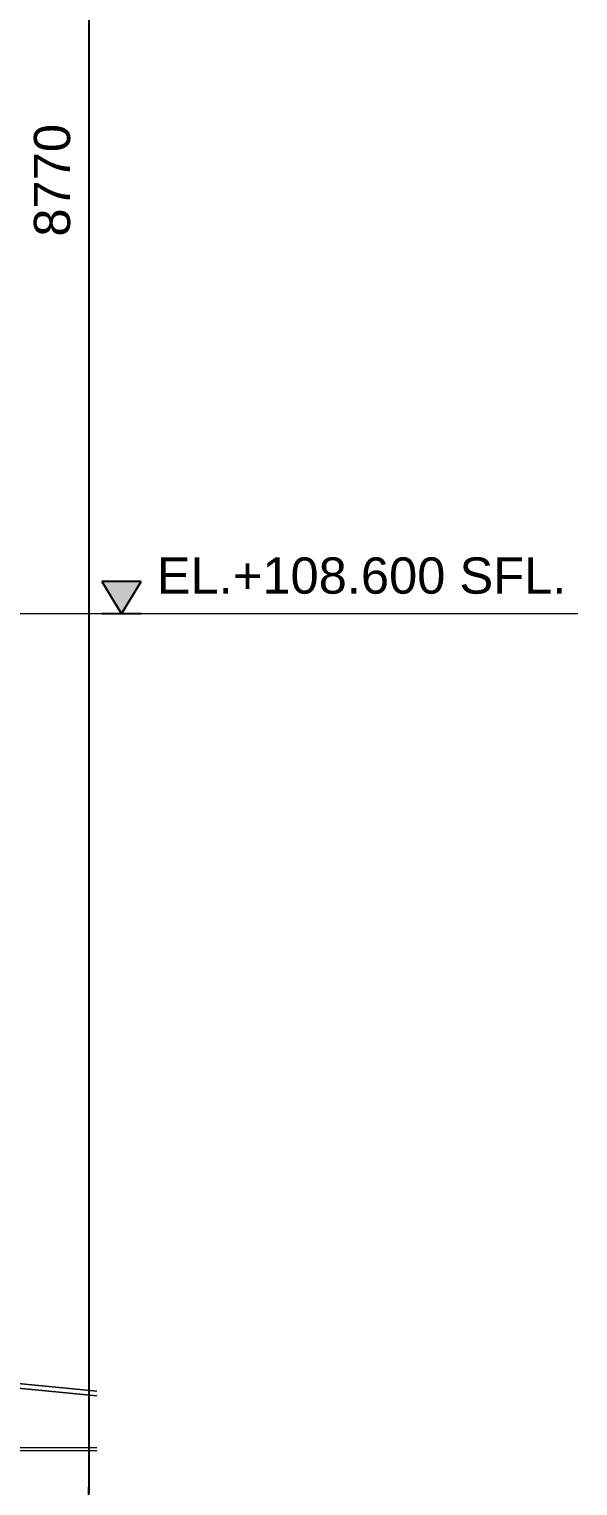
# Model space of a CAD drawing. Header units: millimetres. Extents: x 652937 to 1670132, y 1473552 to 2851037.
# Drawn here: x 663477.165 to 663478.981, y 1524559.302 to 1524564.123 of the extents above; entities that cross this region are included whole.
import ezdxf
from ezdxf.enums import TextEntityAlignment as Align

# ---------------------------------------------------------------- set-up
doc = ezdxf.new("R2010")
doc.units = ezdxf.units.MM
for name, pattern in [('Grid Line', [22.225, 12.7, -3.175, 3.175, -3.175]), ('XKITLINE00', [0]), ('XKITLINE02', [4, 2, -2])]:
    doc.linetypes.add(name, pattern=pattern)
doc.layers.get('Defpoints').update_dxf_attribs({"color": 255})
doc.layers.add('DIM', color=1, linetype='Continuous')
doc.layers.add('S-DIM', color=7, linetype='Continuous')
doc.layers.add('Part', color=2, linetype='Continuous', lineweight=0)
doc.layers.add('Z-230-A_LEVEL', color=1, linetype='Continuous', lineweight=9)
doc.styles.add('ANGSANA', font='angsana.shx', dxfattribs={"width": 0.9})
doc.styles.add('Arial', font='arial.ttf')
doc.dimstyles.new('Dim 40 - End', dxfattribs={"dimscale": 0.04, "dimtxt": 3, "dimasz": 1, "dimexe": 0, "dimexo": 2.5, "dimgap": 1.5, "dimtad": 1, "dimdec": 0, "dimlfac": 1000, "dimzin": 1, "dimdsep": 46, "dimtxsty": 'Arial', "dimblk": 'END', "dimcen": 0.09, "dimclrd": 1, "dimclre": 49, "dimclrt": 3, "dimadec": 0, "dimazin": 0, "dimtfac": 1, "dimtdec": 0, "dimtix": 1, "dimtofl": 0, "dimtmove": 2, "dimatfit": 3, "dimfxl": 1, "dimtfill": 1, "dimtfillclr": 256, "dimtolj": 1, "dimtzin": 0, "dimarcsym": 0})

# ---------------------------------------------------------------- blocks, each defined once
blk = doc.blocks.new('END')
at = {"color": 1}
for p, q in [((0, 1.5), (0, -1.5)), ((1.5, 0), (-1.5, 0))]:
    blk.add_line(p, q, dxfattribs=at)
at = {"color": 3}
blk.add_line((-0.8, -0.8), (0.8, 0.8), dxfattribs=at)
blk = doc.blocks.new('*D266')
at = {"layer": 'Defpoints', "color": 0, "transparency": 16777216}
for p in [(663476.7133, 1524568.0081), (663476.7133, 1524559.2381), (663477.3623, 1524559.2381)]:
    blk.add_point(p, dxfattribs=at)
at = {"layer": 'S-DIM', "color": 49, "lineweight": -2, "transparency": 16777216}
for p, q in [((663476.8133, 1524568.0081), (663477.3623, 1524568.0081)), ((663476.8133, 1524559.2381), (663477.3623, 1524559.2381))]:
    blk.add_line(p, q, dxfattribs=at)
at = {"layer": 'S-DIM', "color": 1, "lineweight": -2, "transparency": 16777216}
blk.add_line((663477.3623, 1524567.9681), (663477.3623, 1524559.2781), dxfattribs=at)
at = {"layer": 'S-DIM', "color": 1, "lineweight": -2, "transparency": 16777216, "xscale": 0.04, "yscale": 0.04, "zscale": 0.04}
for p, rotation in [((663477.3623, 1524568.0081), 90), ((663477.3623, 1524559.2381), 270)]:
    blk.add_blockref('END', p, dxfattribs=dict(at, rotation=rotation))
at = {"layer": 'S-DIM', "color": 3, "transparency": 16777216, "insert": (663477.241, 1524563.6231), "char_height": 0.12, "attachment_point": 5, "rotation": 90, "style": 'Arial', "bg_fill": 3, "box_fill_scale": 1.1, "bg_fill_color": 256, "bg_fill_true_color": 13158600, "bg_fill_transparency": 0}
blk.add_mtext('\\A1;8770', dxfattribs=at)
blk = doc.blocks.new('co')
at = {"layer": 'Part', "color": 253, "linetype": 'XKITLINE02', "lineweight": 0}
for p, q in [((663363.8652, 1524559.6155), (663362.7295, 1524559.7259)), ((663363.8652, 1524559.6005), (663362.7295, 1524559.7109)), ((663362.7296, 1524559.7109), (663363.8652, 1524559.6005)), ((663363.8652, 1524559.4281), (663362.7296, 1524559.4281))]:
    blk.add_line(p, q, dxfattribs=at)
at = {"layer": 'Part', "color": 253, "linetype": 'XKITLINE00', "lineweight": 0}
for p, q in [((663362.7296, 1524559.7259), (663363.8652, 1524559.6155)), ((663362.7296, 1524559.7109), (663363.8652, 1524559.6005)), ((663363.8652, 1524559.4281), (663362.7296, 1524559.4281)), ((663363.8652, 1524559.4181), (663362.7296, 1524559.4181))]:
    blk.add_line(p, q, dxfattribs=at)
blk = doc.blocks.new('LEV-SEC')
blk.add_hatch(color=1).paths.add_polyline_path([(-1.62, 2.67), (0, 0), (1.62, 2.67)])
at = {"color": 1}
for p, q in [((-1.62, 2.67), (0, 0)), ((1.62, 2.67), (-1.62, 2.67)), ((0, 0), (1.62, 2.67)), ((1.62, 0), (-1.62, 0))]:
    blk.add_line(p, q, dxfattribs=at)
at = {"color": 2, "style": 'ANGSANA'}
blk.add_attdef('ELEVATION', text='', height=2.4, dxfattribs=at).set_placement((2.91, 2.21), align=Align.BOTTOM_LEFT)

msp = doc.modelspace()

# ---------------------------------------------------------------- dimensions: what is measured, and where the dimension line sits
at = {"layer": 'S-DIM', "color": 4}
dim = msp.add_linear_dim(base=(663477.3623, 1524559.2381), p1=(663476.7133, 1524568.0081), p2=(663476.7133, 1524559.2381), angle=90, dimstyle='Dim 40 - End', dxfattribs=at)
dim.commit()
dim.dimension.update_dxf_attribs({"geometry": '*D266', "text_midpoint": (663477.241, 1524563.6231)})

# ---------------------------------------------------------------- next in the draw order: linework, layer by layer
at = {"layer": 'Z-230-A_LEVEL', "linetype": 'Grid Line', "ltscale": 0.5}
msp.add_line((663478.9807, 1524562.1881), (663476.2206, 1524562.1881), dxfattribs=at)

# ---------------------------------------------------------------- next in the draw order: block references
at = {"color": 4}
msp.add_blockref('co', (113.5234, 0), dxfattribs=at)
at = {"layer": 'DIM'}
ref = msp.add_blockref('LEV-SEC', (663477.4704, 1524562.1881), dxfattribs=dict(at, xscale=0.04, yscale=0.04, zscale=0.04))
ref.add_attrib('ELEVATION', 'EL.+108.600 SFL.', dxfattribs={"layer": '0', "color": 3, "height": 0.12, "style": 'Arial'}).set_placement((663477.5869, 1524562.2189), align=Align.BOTTOM_LEFT)

doc.saveas('drawing.dxf')
